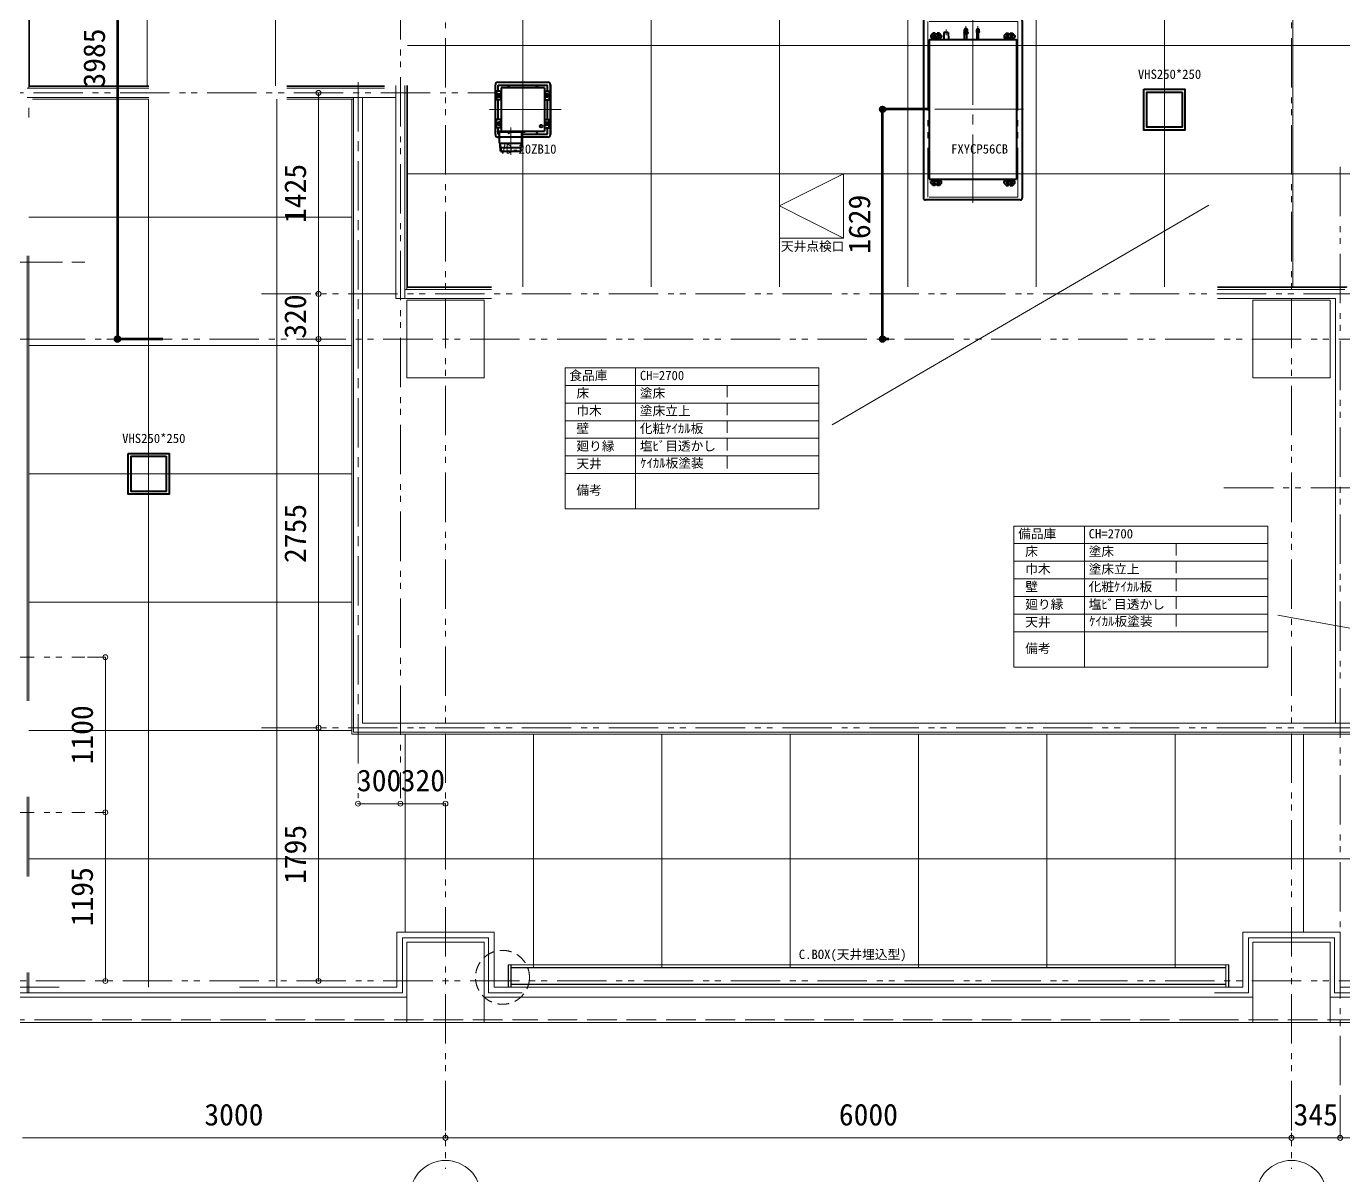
# Model space of a CAD drawing. Units: millimetres at full size. Extents: x -22551 to 92397, y -19340 to 14894.
# Drawn here: x 53649 to 62992, y -7660 to 486 of the extents above; entities that cross this region are included whole.
import ezdxf
from ezdxf.enums import TextEntityAlignment as Align

# ---------------------------------------------------------------- set-up
doc = ezdxf.new("R2010")
doc.units = ezdxf.units.MM
doc.header["$LTSCALE"] = 70
doc.header["$PDMODE"] = 32
doc.header["$PDSIZE"] = 35
for name, pattern in [('CHAIN1', [8, 5, -1, 1, -1]), ('CHAIN2', [12, 9, -1, 1, -1]), ('DASHED1', [1.8, 1.2, -0.6]), ('DASHED2', [3, 2, -1]), ('DASHED3', [4, 3, -1]), ('DOUBLE_CHAIN1', [8.8, 5, -1, 0.6, -0.6, 0.6, -1]), ('DOUBLE_CHAIN2', [12.8, 9, -1, 0.6, -0.6, 0.6, -1])]:
    doc.linetypes.add(name, pattern=pattern)
for name, color, linetype, lineweight in [('1-0_1-SP_配管(M00_A-00 １階平面図_190409_150.jww)', 7, 'Continuous', 15), ('2-0_通芯', 7, 'Continuous', 15), ('2-1_躯体', 7, 'Continuous', 15), ('2-2_間仕切り芯', 7, 'DOUBLE_CHAIN1', 15), ('2-3_間仕切り', 7, 'Continuous', 15), ('2-6_3-7', 7, 'Continuous', 15), ('4-2_5-3', 7, 'Continuous', 15), ('4-4_ジプトーン・ケイカル', 7, 'Continuous', 15), ('4-B_金物', 7, 'Continuous', 15), ('4-C_5-13', 7, 'Continuous', 15), ('4-E_5-15', 7, 'DASHED1', 15), ('5-0_無題1', 1, 'Continuous', 60), ('9-0_無題1', 5, 'Continuous', 40)]:
    doc.layers.add(name, color=color, linetype=linetype, lineweight=lineweight)
doc.styles.add('ＭＳ ゴシック', font='')
doc.styles.get('ＭＳ ゴシック').set_extended_font_data('MS Gothic')

# ---------------------------------------------------------------- blocks, each defined once
blk = doc.blocks.new('グループ部品-78')
at = {"layer": '9-0_無題1', "color": 7, "linetype": 'CHAIN2', "lineweight": 15}
for p, q in [((60361.52, 560.77), (60361.52, -764.23)), ((60721.52, -101.73), (60001.52, -101.73))]:
    blk.add_line(p, q, dxfattribs=at)
at = {"layer": '9-0_無題1'}
for p, q in [((60011.52, 525.77), (60011.52, -729.23)), ((60304.77, 468.27), (60302.02, 465.52)), ((60318.27, 468.27), (60304.77, 468.27)), ((60318.27, 468.27), (60321.02, 465.52)), ((60392.52, 468.27), (60389.77, 465.52)), ((60400.52, 468.27), (60392.52, 468.27)), ((60400.52, 468.27), (60403.27, 465.52)), ((60711.52, 525.77), (60711.52, -729.23)), ((60051.52, 393.27), (60051.52, -596.73)), ((60051.52, 393.27), (60671.52, 393.27)), ((60063.52, 418.69), (60063.52, 410.77)), ((60078.52, 435.77), (60064.98, 422.23)), ((60073.52, 405.77), (60068.52, 405.77)), ((60078.52, 438.07), (60078.52, 435.77)), ((60095.52, 438.07), (60078.52, 438.07)), ((60095.52, 435.77), (60078.52, 435.77)), ((60078.52, 400.77), (60078.52, 393.27)), ((60124.52, 395.57), (60078.52, 395.57)), ((60092.52, 421.77), (60084.52, 421.77)), ((60118.52, 409.77), (60084.52, 409.77)), ((60095.52, 438.07), (60095.52, 424.77)), ((60124.52, 438.07), (60107.52, 438.07)), ((60107.52, 438.07), (60107.52, 424.77)), ((60124.52, 435.77), (60107.52, 435.77)), ((60118.52, 421.77), (60110.52, 421.77)), ((60124.52, 438.07), (60124.52, 435.77)), ((60124.52, 435.77), (60138.06, 422.23)), ((60124.52, 400.77), (60124.52, 393.27)), ((60134.52, 405.77), (60129.52, 405.77)), ((60139.52, 418.69), (60139.52, 410.77)), ((60300.17, 445.77), (60297.67, 443.27)), ((60297.67, 443.27), (60297.67, 437.27)), ((60297.67, 437.27), (60300.17, 434.77)), ((60322.87, 445.77), (60300.17, 445.77)), ((60322.87, 434.77), (60300.17, 434.77)), ((60300.42, 434.77), (60300.42, 431.77)), ((60322.62, 431.77), (60300.42, 431.77)), ((60322.02, 461.27), (60301.02, 461.27)), ((60301.02, 461.27), (60301.02, 448.77)), ((60322.02, 448.77), (60301.02, 448.77)), ((60321.02, 465.52), (60302.02, 465.52)), ((60302.02, 465.52), (60302.02, 461.27)), ((60302.02, 448.77), (60302.02, 445.77)), ((60303.52, 393.27), (60303.52, 431.77)), ((60304.59, 443.27), (60304.59, 437.27)), ((60318.45, 443.27), (60318.45, 437.27)), ((60319.52, 393.27), (60319.52, 431.77)), ((60321.02, 465.52), (60321.02, 461.27)), ((60321.02, 448.77), (60321.02, 445.77)), ((60322.02, 461.27), (60322.02, 448.77)), ((60322.62, 434.77), (60322.62, 431.77)), ((60322.87, 445.77), (60325.37, 443.27)), ((60325.37, 437.27), (60322.87, 434.77)), ((60325.37, 443.27), (60325.37, 437.27)), ((60388.72, 452.27), (60386.72, 450.27)), ((60388.57, 444.27), (60388.57, 442.27)), ((60404.32, 452.27), (60388.72, 452.27)), ((60404.32, 444.27), (60388.72, 444.27)), ((60388.77, 462.77), (60388.77, 454.27)), ((60404.27, 462.77), (60388.77, 462.77)), ((60404.27, 454.27), (60388.77, 454.27)), ((60389.77, 465.52), (60389.77, 462.77)), ((60403.27, 465.52), (60389.77, 465.52)), ((60389.77, 454.27), (60389.77, 452.27)), ((60391.61, 450.27), (60391.61, 446.27)), ((60391.7, 393.27), (60391.7, 442.27)), ((60401.35, 393.27), (60401.35, 442.27)), ((60401.43, 450.27), (60401.43, 446.27)), ((60403.27, 465.52), (60403.27, 462.77)), ((60403.27, 454.27), (60403.27, 452.27)), ((60404.27, 462.77), (60404.27, 454.27)), ((60404.32, 452.27), (60406.32, 450.27)), ((60406.32, 446.27), (60404.32, 444.27)), ((60406.32, 450.27), (60406.32, 446.27)), ((60583.52, 418.69), (60583.52, 410.77)), ((60598.52, 435.77), (60584.99, 422.23)), ((60588.52, 405.77), (60593.52, 405.77)), ((60598.52, 438.07), (60615.52, 438.07)), ((60598.52, 438.07), (60598.52, 435.77)), ((60598.52, 435.77), (60615.52, 435.77)), ((60598.52, 400.77), (60598.52, 393.27)), ((60598.52, 395.57), (60644.52, 395.57)), ((60604.52, 421.77), (60612.52, 421.77)), ((60604.52, 409.77), (60638.52, 409.77)), ((60615.52, 438.07), (60615.52, 424.77)), ((60627.52, 438.07), (60627.52, 424.77)), ((60627.52, 438.07), (60644.52, 438.07)), ((60627.52, 435.77), (60644.52, 435.77)), ((60630.52, 421.77), (60638.52, 421.77)), ((60644.52, 438.07), (60644.52, 435.77)), ((60644.52, 435.77), (60658.06, 422.23)), ((60644.52, 400.77), (60644.52, 393.27)), ((60649.52, 405.77), (60654.52, 405.77)), ((60659.52, 418.69), (60659.52, 410.77)), ((60671.52, 393.27), (60671.52, -596.73)), ((60051.52, -596.73), (60671.52, -596.73)), ((60063.52, -622.16), (60063.52, -614.23)), ((60078.52, -639.23), (60064.98, -625.7)), ((60073.52, -609.23), (60068.52, -609.23)), ((60078.52, -604.23), (60078.52, -596.73)), ((60124.52, -599.03), (60078.52, -599.03)), ((60078.52, -641.53), (60078.52, -639.23)), ((60095.52, -639.23), (60078.52, -639.23)), ((60095.52, -641.53), (60078.52, -641.53)), ((60118.52, -613.23), (60084.52, -613.23)), ((60092.52, -625.23), (60084.52, -625.23)), ((60095.52, -641.53), (60095.52, -628.23)), ((60107.52, -641.53), (60107.52, -628.23)), ((60124.52, -639.23), (60107.52, -639.23)), ((60124.52, -641.53), (60107.52, -641.53)), ((60118.52, -625.23), (60110.52, -625.23)), ((60124.52, -604.23), (60124.52, -596.73)), ((60124.52, -639.23), (60138.06, -625.7)), ((60124.52, -641.53), (60124.52, -639.23)), ((60134.52, -609.23), (60129.52, -609.23)), ((60139.52, -622.16), (60139.52, -614.23)), ((60583.52, -622.16), (60583.52, -614.23)), ((60598.52, -639.23), (60584.99, -625.7)), ((60588.52, -609.23), (60593.52, -609.23)), ((60598.52, -604.23), (60598.52, -596.73)), ((60598.52, -599.03), (60644.52, -599.03)), ((60598.52, -639.23), (60615.52, -639.23)), ((60598.52, -641.53), (60598.52, -639.23)), ((60598.52, -641.53), (60615.52, -641.53)), ((60604.52, -613.23), (60638.52, -613.23)), ((60604.52, -625.23), (60612.52, -625.23)), ((60615.52, -641.53), (60615.52, -628.23)), ((60627.52, -641.53), (60627.52, -628.23)), ((60627.52, -639.23), (60644.52, -639.23)), ((60627.52, -641.53), (60644.52, -641.53)), ((60630.52, -625.23), (60638.52, -625.23)), ((60644.52, -604.23), (60644.52, -596.73)), ((60644.52, -639.23), (60658.06, -625.7)), ((60644.52, -641.53), (60644.52, -639.23)), ((60649.52, -609.23), (60654.52, -609.23)), ((60659.52, -622.16), (60659.52, -614.23)), ((60696.52, -744.23), (60026.52, -744.23))]:
    blk.add_line(p, q, dxfattribs=at)
at = {"layer": '9-0_無題1', "color": 7, "linetype": 'DOUBLE_CHAIN2', "lineweight": 15}
for p, q in [((60681.52, 520.77), (60041.52, 520.77)), ((60041.52, 520.77), (60041.52, -724.23)), ((60681.52, 520.77), (60681.52, -724.23)), ((60681.52, -724.23), (60041.52, -724.23))]:
    blk.add_line(p, q, dxfattribs=at)
at = {"layer": '9-0_無題1', "color": 4, "linetype": 'CHAIN1', "lineweight": 9}
for p, q in [((60311.52, 488.27), (60311.52, 448.27)), ((60396.52, 488.27), (60396.52, 448.27)), ((60171.52, 463.27), (60171.52, 423.27))]:
    blk.add_line(p, q, dxfattribs=at)
at = {"layer": '9-0_無題1', "color": 3, "lineweight": 20}
for p, q in [((60063.52, 418.69), (60063.52, 410.77)), ((60068.52, 405.77), (60073.52, 405.77)), ((60084.52, 421.77), (60092.52, 421.77)), ((60118.52, 409.77), (60084.52, 409.77)), ((60110.52, 421.77), (60118.52, 421.77)), ((60129.52, 405.77), (60134.52, 405.77)), ((60139.52, 410.77), (60139.52, 418.69)), ((60583.52, 418.69), (60583.52, 410.77)), ((60588.52, 405.77), (60593.52, 405.77)), ((60604.52, 421.77), (60612.52, 421.77)), ((60638.52, 409.77), (60604.52, 409.77)), ((60630.52, 421.77), (60638.52, 421.77)), ((60649.52, 405.77), (60654.52, 405.77)), ((60659.52, 410.77), (60659.52, 418.69)), ((60063.52, -614.23), (60063.52, -622.16)), ((60073.52, -609.23), (60068.52, -609.23)), ((60084.52, -613.23), (60118.52, -613.23)), ((60092.52, -625.23), (60085.28, -625.23)), ((60118.52, -625.23), (60110.52, -625.23)), ((60134.52, -609.23), (60129.52, -609.23)), ((60139.52, -622.16), (60139.52, -614.23)), ((60583.52, -614.23), (60583.52, -622.16)), ((60593.52, -609.23), (60588.52, -609.23)), ((60604.52, -613.23), (60638.52, -613.23)), ((60612.52, -625.23), (60604.52, -625.23)), ((60638.52, -625.23), (60630.52, -625.23)), ((60654.52, -609.23), (60649.52, -609.23)), ((60659.52, -622.16), (60659.52, -614.23))]:
    blk.add_line(p, q, dxfattribs=at)
at = {"layer": '9-0_無題1', "linetype": 'DASHED2'}
blk.add_line((60187.52, 443.27), (60188.02, 393.27), dxfattribs=at)
at = {"layer": '9-0_無題1'}
for points in [[(60696.52, 540.77), (60146.52, 540.77), (60026.52, 540.77)], [(60386.72, 450.27), (60386.72, 446.27), (60388.72, 444.27)], [(60404.47, 444.27), (60404.47, 442.27), (60388.57, 442.27)]]:
    blk.add_lwpolyline(points, dxfattribs=at)
at = {"layer": '9-0_無題1', "color": 3, "lineweight": 20}
for points in [[(60078.52, 400.77), (60078.52, 393.27), (60051.52, 393.27), (60051.52, -596.73), (60078.52, -596.73), (60078.52, -604.23)], [(60095.52, 424.77), (60095.52, 438.07), (60078.52, 438.07), (60078.52, 435.77), (60064.98, 422.23)], [(60138.06, 422.23), (60124.52, 435.77), (60124.52, 438.07), (60107.52, 438.07), (60107.52, 424.77)], [(60598.52, 400.77), (60598.52, 393.27), (60124.52, 393.27), (60124.52, 400.77)], [(60615.52, 424.77), (60615.52, 438.07), (60598.52, 438.07), (60598.52, 435.77), (60584.99, 422.23)], [(60658.06, 422.23), (60644.52, 435.77), (60644.52, 438.07), (60627.52, 438.07), (60627.52, 424.77)], [(60644.52, -604.23), (60644.52, -596.73), (60671.52, -596.73), (60671.52, 393.27), (60644.52, 393.27), (60644.52, 400.77)], [(60064.98, -625.7), (60078.52, -639.23), (60078.52, -641.53), (60095.52, -641.53), (60095.52, -628.23)], [(60107.52, -628.23), (60107.52, -641.53), (60124.52, -641.53), (60124.52, -639.23), (60138.06, -625.7)], [(60124.52, -604.23), (60124.52, -596.73), (60598.52, -596.73), (60598.52, -604.23)], [(60584.99, -625.7), (60598.52, -639.23), (60598.52, -641.53), (60615.52, -641.53), (60615.52, -628.23)], [(60627.52, -628.23), (60627.52, -641.53), (60644.52, -641.53), (60644.52, -639.23), (60658.06, -625.7)]]:
    blk.add_lwpolyline(points, dxfattribs=at)
at = {"layer": '9-0_無題1', "linetype": 'DASHED2'}
blk.add_lwpolyline([(60187.52, 443.27), (60155.52, 443.27), (60155.02, 393.27)], dxfattribs=at)
at = {"layer": '9-0_無題1', "color": 7, "lineweight": 15}
for centre in [(60101.52, 415.77), (60621.52, 415.77), (60101.52, -619.23), (60621.52, -619.23)]:
    blk.add_circle(centre, 10, dxfattribs=at)
at = {"layer": '9-0_無題1'}
for centre, radius, start, end in [((60026.52, 525.77), 15, 90, 180), ((60696.52, 525.77), 15, 359.99998, 90), ((60068.52, 418.69), 5, 135, 180), ((60068.52, 410.77), 5, 180, 270), ((60073.52, 400.77), 5, 359.99998, 90), ((60084.52, 415.77), 6, 90, 180), ((60084.52, 415.77), 6, 180, 270), ((60092.52, 424.77), 3, 270, 359.99998), ((60110.52, 424.77), 3, 180, 270), ((60118.52, 415.77), 6, 359.99998, 90), ((60118.52, 415.77), 6, 270, 359.99998), ((60129.52, 400.77), 5, 90, 180), ((60134.52, 410.77), 5, 270, 359.99998), ((60134.52, 418.69), 5, 359.99998, 44.99998), ((60302.09, 443.27), 2.5, 359.99998, 90), ((60302.09, 437.27), 2.5, 270, 359.99998), ((60307.09, 443.27), 2.5, 90, 180), ((60307.09, 437.27), 2.5, 180, 270), ((60315.95, 443.27), 2.5, 359.99998, 90), ((60315.95, 437.27), 2.5, 270, 359.99998), ((60320.95, 443.27), 2.5, 90, 180), ((60320.95, 437.27), 2.5, 180, 270), ((60389.61, 450.27), 2, 359.99998, 90), ((60389.61, 446.27), 2, 270, 359.99998), ((60393.61, 450.27), 2, 90, 180), ((60393.61, 446.27), 2, 180, 270), ((60399.43, 450.27), 2, 359.99998, 90), ((60399.43, 446.27), 2, 270, 359.99998), ((60403.43, 450.27), 2, 90, 180), ((60403.43, 446.27), 2, 180, 270), ((60588.52, 418.69), 5, 135, 180), ((60588.52, 410.77), 5, 180, 270), ((60593.52, 400.77), 5, 359.99998, 90), ((60604.52, 415.77), 6, 90, 180), ((60604.52, 415.77), 6, 180, 270), ((60612.52, 424.77), 3, 270, 359.99998), ((60630.52, 424.77), 3, 180, 270), ((60638.52, 415.77), 6, 359.99998, 90), ((60638.52, 415.77), 6, 270, 359.99998), ((60649.52, 400.77), 5, 90, 180), ((60654.52, 410.77), 5, 270, 359.99998), ((60654.52, 418.69), 5, 359.99998, 44.99998), ((60068.52, -614.23), 5, 90, 180), ((60068.52, -622.16), 5, 180, 225), ((60073.52, -604.23), 5, 270, 359.99998), ((60084.52, -619.23), 6, 90, 180), ((60084.52, -619.23), 6, 180, 270), ((60092.52, -628.23), 3, 359.99998, 90), ((60110.52, -628.23), 3, 90, 180), ((60118.52, -619.23), 6, 359.99998, 90), ((60118.52, -619.23), 6, 270, 359.99998), ((60129.52, -604.23), 5, 180, 270), ((60134.52, -614.23), 5, 359.99998, 90), ((60134.52, -622.16), 5, 314.99998, 359.99998), ((60588.52, -614.23), 5, 90, 180), ((60588.52, -622.16), 5, 180, 225), ((60593.52, -604.23), 5, 270, 359.99998), ((60604.52, -619.23), 6, 90, 180), ((60604.52, -619.23), 6, 180, 270), ((60612.52, -628.23), 3, 359.99998, 90), ((60630.52, -628.23), 3, 90, 180), ((60638.52, -619.23), 6, 359.99998, 90), ((60638.52, -619.23), 6, 270, 359.99998), ((60649.52, -604.23), 5, 180, 270), ((60654.52, -614.23), 5, 359.99998, 90), ((60654.52, -622.16), 5, 314.99998, 359.99998), ((60026.52, -729.23), 15, 180, 270), ((60696.52, -729.23), 15, 270, 359.99998)]:
    blk.add_arc(centre, radius, start, end, dxfattribs=at)
at = {"layer": '9-0_無題1', "color": 3, "lineweight": 20}
for centre, radius, start, end in [((60068.52, 418.69), 5, 135.02811, 179.99011), ((60068.52, 410.77), 5, 179.99995, 270.00003), ((60073.52, 400.77), 5, 359.99995, 90.00003), ((60084.52, 415.77), 6, 90, 269.99998), ((60092.52, 424.77), 3, 269.99995, 0.00003), ((60110.52, 424.77), 3, 179.99995, 270.00003), ((60118.52, 415.77), 6, 269.99998, 90), ((60129.52, 400.77), 5, 89.99995, 180.00003), ((60134.52, 410.77), 5, 269.99995, 0.00003), ((60134.52, 418.69), 5, 359.99924, 45.01018), ((60588.52, 418.69), 5, 134.98981, 180.00075), ((60588.52, 410.77), 5, 179.99995, 270.00003), ((60593.52, 400.77), 5, 359.99995, 90.00003), ((60604.52, 415.77), 6, 90, 270), ((60612.52, 424.77), 3, 269.99995, 0.00003), ((60630.52, 424.77), 3, 179.99995, 270.00003), ((60638.52, 415.77), 6, 270, 90), ((60649.52, 400.77), 5, 89.99995, 180.00003), ((60654.52, 410.77), 5, 269.99995, 0.00003), ((60654.52, 418.69), 5, 0.00987, 44.97188), ((60068.52, -614.23), 5, 89.99995, 180.00003), ((60068.52, -622.16), 5, 180.00003, 224.99995), ((60073.52, -604.23), 5, 269.99995, 0.00003), ((60084.54, -619.26), 6.02, 90.21666, 277.05489), ((60092.52, -628.23), 3, 359.99995, 90.00003), ((60110.52, -628.23), 3, 89.99995, 180.00003), ((60118.52, -619.23), 6, 269.99998, 90), ((60129.52, -604.23), 5, 179.99995, 270.00003), ((60134.52, -614.23), 5, 359.99995, 90.00003), ((60134.52, -622.16), 5, 314.98981, 0.00075), ((60588.52, -614.23), 5, 89.99995, 180.00003), ((60588.52, -622.16), 5, 179.99924, 225.01018), ((60593.52, -604.23), 5, 269.99995, 0.00003), ((60604.52, -619.23), 6, 90, 270), ((60612.52, -628.23), 3, 359.99995, 90.00003), ((60630.52, -628.23), 3, 89.99995, 180.00003), ((60638.52, -619.23), 6, 270, 90), ((60649.52, -604.23), 5, 179.99995, 270.00003), ((60654.52, -614.23), 5, 359.99995, 90.00003), ((60654.52, -622.16), 5, 315.02811, 359.99011)]:
    blk.add_arc(centre, radius, start, end, dxfattribs=at)
blk = doc.blocks.new('グループ部品-89')
at = {"layer": '9-0_無題1', "color": 7, "linetype": 'CHAIN2', "lineweight": 15}
for p, q in [((57170.27, -410.69), (57170.27, 161.6)), ((56934.85, -103.98), (57442.21, -103.98)), ((57084.27, -423.98), (57084.27, -230.08))]:
    blk.add_line(p, q, dxfattribs=at)
at = {"layer": '9-0_無題1'}
for p, q in [((56975.27, -280.7), (56975.27, 72.73)), ((56975.27, -280.7), (56975.27, 72.73)), ((56984.52, 26.02), (56984.52, -33.98)), ((57015.02, 26.02), (56984.52, 26.02)), ((56993.55, 91.02), (57346.99, 91.02)), ((56993.55, 91.02), (57170.27, 91.02)), ((56995.77, 70.52), (57344.77, 70.52)), ((56995.77, 26.02), (56995.77, 70.52)), ((57015.02, 26.02), (57015.02, -33.98)), ((57015.02, 26.02), (57016.77, 26.02)), ((57323.77, 49.52), (57016.77, 49.52)), ((57016.77, 49.52), (57016.77, -257.48)), ((57067.77, 59.52), (57067.77, 64.52)), ((57072.77, 59.52), (57072.77, 64.52)), ((57170.27, 91.02), (57346.99, 91.02)), ((57267.77, 59.52), (57267.77, 64.52)), ((57272.77, 59.52), (57272.77, 64.52)), ((57323.77, 49.52), (57323.77, -257.48)), ((57325.52, 26.02), (57323.77, 26.02)), ((57325.52, 26.02), (57356.02, 26.02)), ((57344.77, 26.02), (57344.77, 70.52)), ((57356.02, 26.02), (57356.02, -33.98)), ((57365.27, -103.98), (57365.27, 72.73)), ((57015.02, -33.98), (56984.52, -33.98)), ((56992.27, -0.48), (56992.27, -7.48)), ((56995.77, -173.98), (56995.77, -33.98)), ((57007.27, -0.48), (57007.27, -7.48)), ((57015.02, -33.98), (57016.77, -33.98)), ((57325.52, -33.98), (57323.77, -33.98)), ((57333.27, -0.48), (57333.27, -7.48)), ((57344.77, -173.98), (57344.77, -33.98)), ((57348.27, -0.48), (57348.27, -7.48)), ((56984.52, -233.98), (56984.52, -173.98)), ((57015.02, -173.98), (56984.52, -173.98)), ((57015.02, -233.98), (57015.02, -173.98)), ((57015.02, -173.98), (57016.77, -173.98)), ((57325.52, -173.98), (57323.77, -173.98)), ((57325.52, -233.98), (57325.52, -173.98)), ((57325.52, -173.98), (57356.02, -173.98)), ((57356.02, -233.98), (57356.02, -173.98)), ((57015.02, -233.98), (56984.52, -233.98)), ((56991.27, -257.48), (57323.77, -257.48)), ((56991.27, -257.48), (56991.27, -260.48)), ((56991.27, -260.48), (57186.27, -260.48)), ((56992.27, -207.48), (56992.27, -200.48)), ((56995.77, -257.48), (56995.77, -233.98)), ((56995.77, -278.48), (56995.77, -260.48)), ((56995.77, -278.48), (57004.27, -278.48)), ((57004.27, -342.48), (57004.27, -260.48)), ((57007.27, -207.48), (57007.27, -200.48)), ((57015.02, -233.98), (57016.77, -233.98)), ((57164.27, -342.48), (57164.27, -260.48)), ((57164.27, -278.48), (57344.77, -278.48)), ((57186.27, -260.48), (57186.27, -257.48)), ((57267.77, -267.48), (57267.77, -272.48)), ((57272.77, -267.48), (57272.77, -272.48)), ((57325.52, -233.98), (57323.77, -233.98)), ((57325.52, -233.98), (57356.02, -233.98)), ((57333.27, -207.48), (57333.27, -200.48)), ((57344.77, -278.48), (57344.77, -233.98)), ((57348.27, -207.48), (57348.27, -200.48)), ((56993.55, -298.98), (57004.77, -298.98)), ((57004.27, -298.98), (56993.55, -298.98)), ((57004.27, -342.48), (57164.27, -342.48)), ((57008.27, -372.48), (57008.27, -342.48)), ((57008.27, -372.48), (57160.27, -372.48)), ((57012.27, -399.48), (57012.27, -372.48)), ((57156.27, -399.48), (57156.27, -372.48)), ((57160.27, -372.48), (57160.27, -342.48)), ((57346.99, -298.98), (57164.27, -298.98)), ((57346.99, -298.98), (57164.27, -298.98)), ((57012.27, -399.48), (57156.27, -399.48))]:
    blk.add_line(p, q, dxfattribs=at)
at = {"layer": '9-0_無題1', "linetype": 'DASHED3'}
blk.add_line((57164.27, -298.98), (57004.27, -298.98), dxfattribs=at)
at = {"layer": '9-0_無題1'}
for points in [[(57325.52, 26.02), (57325.52, -33.98), (57356.02, -33.98)], [(57365.27, 72.73), (57365.27, -280.7), (57365.27, -103.98)]]:
    blk.add_lwpolyline(points, dxfattribs=at)
for centre, radius in [((56999.77, -3.98), 7.5), ((57070.27, 62.02), 2.5), ((57070.27, 62.02), 2.5), ((57270.27, 62.02), 2.5), ((57270.27, 62.02), 2.5), ((57340.77, -3.98), 7.5), ((57336.27, -3.98), 2.5), ((56999.77, -203.98), 7.5), ((57070.27, -269.98), 2.5), ((57070.27, -269.98), 2.5), ((57270.27, -269.98), 2.5), ((57270.27, -269.98), 2.5), ((57300.27, -221.98), 9.5), ((57340.77, -203.98), 7.5), ((57336.27, -203.98), 2.5), ((57336.27, -203.98), 2.5)]:
    blk.add_circle(centre, radius, dxfattribs=at)
for centre, radius, start, end in [((56993.55, 72.73), 18.28, 90, 180), ((56993.55, 72.73), 18.28, 90, 180), ((56999.77, -0.48), 7.5, 0, 180), ((57070.27, 64.52), 2.5, 0, 180), ((57070.27, 59.52), 2.5, 180, 0), ((57270.27, 64.52), 2.5, 0, 180), ((57270.27, 59.52), 2.5, 180, 0), ((57340.77, -0.48), 7.5, 0, 180), ((57346.99, 72.73), 18.28, 0, 90), ((57346.99, 72.73), 18.28, 0, 90), ((56999.77, -7.48), 7.5, 180, 0), ((57340.77, -7.48), 7.5, 180, 0), ((56999.77, -200.48), 7.5, 0, 180), ((56999.77, -207.48), 7.5, 180, 0), ((57270.27, -267.48), 2.5, 0, 180), ((57270.27, -272.48), 2.5, 180, 0), ((57340.77, -200.48), 7.5, 0, 180), ((57340.77, -207.48), 7.5, 180, 0), ((56993.55, -280.7), 18.28, 180, 270), ((56993.55, -280.7), 18.28, 180, 270), ((57346.99, -280.7), 18.28, 270, 0), ((57346.99, -280.7), 18.28, 270, 0)]:
    blk.add_arc(centre, radius, start, end, dxfattribs=at)

msp = doc.modelspace()

# ---------------------------------------------------------------- linework, layer by layer
at = {"layer": '1-0_1-SP_配管(M00_A-00 １階平面図_190409_150.jww)'}
for p, q in [((55672.49, 14.77), (55720.76, 14.77)), ((55720.76, -1410.23), (55720.76, 14.77)), ((53905.16, -1185.23), (53363.07, -1185.23)), ((55697.25, -1410.23), (55720.76, -1410.23)), ((55720.76, -1730.23), (55720.76, -1410.23)), ((53784.26, -1730.23), (53363.07, -1730.23)), ((55651.91, -1730.23), (55720.76, -1730.23)), ((55720.76, -4485.23), (55720.76, -1730.23)), ((54082.95, -3985.23), (54209.42, -3985.23)), ((54209.42, -3985.23), (54209.42, -5085.23)), ((55651.91, -4485.23), (55720.76, -4485.23)), ((55720.76, -6280.23), (55720.76, -4485.23)), ((56001.52, -5023.79), (56301.52, -5023.79)), ((56001.52, -5025.78), (56001.52, -5023.79)), ((56301.52, -5023.79), (56621.52, -5023.79)), ((56301.52, -5025.78), (56301.52, -5023.79)), ((56621.52, -5188.05), (56621.52, -5023.79)), ((54134.82, -5085.23), (54209.42, -5085.23)), ((54209.42, -5085.23), (54209.42, -6280.23)), ((54143.4, -6280.23), (54209.42, -6280.23)), ((55697.25, -6280.23), (55720.76, -6280.23)), ((62966.52, -7130.32), (62966.52, -7392.82)), ((56621.52, -7357.02), (56621.52, -7392.82)), ((62621.52, -7357.02), (62621.52, -7392.82)), ((53621.52, -7392.82), (56621.52, -7392.82)), ((56621.52, -7392.82), (62621.52, -7392.82)), ((62621.52, -7392.82), (62966.52, -7392.82)), ((62966.52, -7392.82), (64421.52, -7392.82))]:
    msp.add_line(p, q, dxfattribs=at)
for p in [(55720.76, 14.77), (55720.76, -1410.23), (55720.76, -1730.23), (54209.42, -3985.23), (55720.76, -4485.23), (56001.52, -5023.79), (56301.52, -5023.79), (56621.52, -5023.79), (54209.42, -5085.23), (54209.42, -6280.23), (55720.76, -6280.23), (56621.52, -7392.82), (62621.52, -7392.82), (62966.52, -7392.82)]:
    msp.add_point(p, dxfattribs=at)
at = {"layer": '2-0_通芯', "linetype": 'DOUBLE_CHAIN1'}
for p, q in [((56621.52, 10874.77), (56621.52, -7611.2)), ((62621.52, 10874.77), (62621.52, -7611.2)), ((45708.82, -1730.23), (92121.52, -1730.23)), ((45708.82, -6280.23), (92121.52, -6280.23))]:
    msp.add_line(p, q, dxfattribs=at)
at = {"layer": '2-0_通芯'}
for centre in [(56621.52, -7802.73), (62621.52, -7802.73)]:
    msp.add_circle(centre, 250, dxfattribs=at)
at = {"layer": '2-1_躯体', "linetype": 'DASHED3'}
for p, q in [((56721.52, -1455.23), (56346.52, -1455.23)), ((50346.52, -6555.23), (53906.52, -6555.23)), ((55136.52, -6555.23), (57206.52, -6555.23)), ((62036.52, -6555.23), (63206.52, -6555.23))]:
    msp.add_line(p, q, dxfattribs=at)
at = {"layer": '2-1_躯体'}
for p, q in [((56346.52, -1455.23), (56346.52, -2005.23)), ((62346.52, -1455.23), (62346.52, -2005.23)), ((56346.52, -2005.23), (56896.52, -2005.23)), ((62346.52, -2005.23), (62896.52, -2005.23)), ((56346.52, -6005.23), (56896.52, -6005.23)), ((56346.52, -6005.23), (56346.52, -6575.23)), ((56896.52, -6005.23), (56896.52, -6575.23)), ((62346.52, -6005.23), (62896.52, -6005.23)), ((62346.52, -6005.23), (62346.52, -6575.23)), ((62896.52, -6005.23), (62896.52, -6575.23)), ((50896.52, -6395.23), (53866.52, -6395.23)), ((55176.52, -6395.23), (56346.52, -6395.23)), ((56896.52, -6395.23), (57166.52, -6395.23)), ((62076.52, -6395.23), (62346.52, -6395.23)), ((62896.52, -6395.23), (63166.52, -6395.23)), ((50326.52, -6575.23), (53906.52, -6575.23)), ((55136.52, -6575.23), (57206.52, -6575.23)), ((62036.52, -6575.23), (63206.52, -6575.23))]:
    msp.add_line(p, q, dxfattribs=at)
for points in [[(56346.52, -1455.23), (56896.52, -1455.23), (56896.52, -2005.23)], [(62346.52, -1455.23), (62896.52, -1455.23), (62896.52, -2005.23)]]:
    msp.add_lwpolyline(points, dxfattribs=at)
at = {"layer": '2-2_間仕切り芯'}
for p, q in [((56301.52, 7518.34), (56301.52, -4984.66)), ((53082.99, 14.77), (56974.23, 14.77)), ((62966.52, -509.91), (62966.52, -7225.23)), ((48426.52, -1185.23), (54064.82, -1185.23)), ((55315.89, -1410.23), (63468.25, -1410.23)), ((62142.83, -2785.23), (64893.8, -2785.23)), ((48426.52, -3985.23), (54064.82, -3985.23)), ((55315.89, -4485.23), (85664.54, -4485.23)), ((48426.52, -5085.23), (54064.82, -5085.23))]:
    msp.add_line(p, q, dxfattribs=at)
at = {"layer": '2-2_間仕切り芯', "linetype": 'CHAIN1'}
msp.add_line((56001.52, 91.77), (56001.52, -4984.66), dxfattribs=at)
at = {"layer": '2-3_間仕切り'}
for p, q in [((53666.52, 4482.27), (53666.52, 47.27)), ((53672.52, 4469.77), (53672.52, 65.77)), ((53655.02, 47.27), (54517.52, 47.27)), ((53666.52, 65.77), (54517.52, 65.77)), ((53666.52, 59.77), (54517.52, 59.77)), ((55497.52, 65.77), (56189.52, 65.77)), ((55497.52, 59.77), (56189.52, 59.77)), ((55497.52, 47.27), (56189.52, 47.27)), ((56269.02, 66.77), (56269.02, -1442.73)), ((56334.02, 66.77), (56334.02, -1442.73)), ((56346.52, 66.77), (56346.52, -1377.73)), ((56352.52, 66.77), (56352.52, -1365.23)), ((53654.02, -17.73), (54517.52, -17.73)), ((53666.52, -91.23), (53666.52, -159.23)), ((53692.52, -30.23), (54517.52, -30.23)), ((55497.52, -17.73), (56269.02, -17.73)), ((55497.52, -30.23), (55969.02, -30.23)), ((55956.52, -30.23), (55956.52, -4530.23)), ((55969.02, -17.73), (55969.02, -4517.73)), ((56034.02, -17.73), (56034.02, -4452.73)), ((53654.02, -1139.23), (53654.02, -4295.23)), ((53666.52, -1139.23), (53666.52, -4295.23)), ((56334.02, -1377.73), (56947.52, -1377.73)), ((56346.52, -1365.23), (56947.52, -1365.23)), ((56352.52, -1359.23), (56947.52, -1359.23)), ((62097.52, -1359.23), (63017.52, -1359.23)), ((62097.52, -1365.23), (63011.52, -1365.23)), ((62097.52, -1377.73), (62999.02, -1377.73)), ((56269.02, -1442.73), (56947.52, -1442.73)), ((62097.52, -1442.73), (62934.02, -1442.73)), ((62934.02, -1442.73), (62934.02, -4452.73)), ((56034.02, -4452.73), (64441.52, -4452.73)), ((55956.52, -4530.23), (65091.52, -4530.23)), ((55969.02, -4517.73), (65091.52, -4517.73)), ((53654.02, -4975.23), (53654.02, -5540.23)), ((53666.52, -4975.23), (53666.52, -5540.23)), ((56276.52, -5935.23), (56276.52, -6325.23)), ((56316.52, -5975.23), (56316.52, -6365.23)), ((62276.52, -5935.23), (62276.52, -6325.23)), ((62316.52, -5975.23), (62316.52, -6365.23)), ((53654.02, -6220.23), (53654.02, -6365.23)), ((53666.52, -6220.23), (53666.52, -6365.23)), ((50966.52, -6325.23), (53881.52, -6325.23)), ((55161.52, -6325.23), (56276.52, -6325.23)), ((56966.52, -6325.23), (57166.52, -6325.23)), ((62076.52, -6325.23), (62276.52, -6325.23)), ((62966.52, -6325.23), (63166.52, -6325.23)), ((56926.52, -6365.23), (57166.52, -6365.23)), ((62076.52, -6365.23), (62316.52, -6365.23)), ((62926.52, -6365.23), (63166.52, -6365.23))]:
    msp.add_line(p, q, dxfattribs=at)
for points in [[(50536.52, -2035.23), (50536.52, -5975.23), (50926.52, -5975.23), (50926.52, -6365.23), (56316.52, -6365.23)], [(56276.52, -5935.23), (56966.52, -5935.23), (56966.52, -6325.23)], [(56316.52, -5975.23), (56926.52, -5975.23), (56926.52, -6365.23)], [(62276.52, -5935.23), (62966.52, -5935.23), (62966.52, -6325.23)], [(62316.52, -5975.23), (62926.52, -5975.23), (62926.52, -6365.23)]]:
    msp.add_lwpolyline(points, dxfattribs=at)
at = {"layer": '2-6_3-7'}
for p, q in [((59363.53, -2337.65), (62035.32, -780.22)), ((57470.28, -1933.83), (57470.28, -2933.83)), ((57470.28, -1933.83), (59270.28, -1933.83)), ((57970.28, -1933.83), (57970.28, -2933.83)), ((59270.28, -1933.83), (59270.28, -2933.83)), ((57470.28, -2058.83), (59270.28, -2058.83)), ((57470.28, -2183.83), (59270.28, -2183.83)), ((57470.28, -2308.83), (59270.28, -2308.83)), ((57470.28, -2433.83), (59270.28, -2433.83)), ((57470.28, -2558.83), (59270.28, -2558.83)), ((57470.28, -2683.83), (59270.28, -2683.83)), ((57470.28, -2933.83), (59270.28, -2933.83)), ((60653.48, -3055.41), (60653.48, -4055.41)), ((60653.48, -3055.41), (62453.48, -3055.41)), ((61153.48, -3055.41), (61153.48, -4055.41)), ((62453.48, -3055.41), (62453.48, -4055.41)), ((60653.48, -3180.41), (62453.48, -3180.41)), ((60653.48, -3305.41), (62453.48, -3305.41)), ((60653.48, -3430.41), (62453.48, -3430.41)), ((60653.48, -3555.41), (62453.48, -3555.41)), ((60653.48, -3680.41), (62453.48, -3680.41)), ((63551.81, -3873.13), (62523.9, -3686.68)), ((60653.48, -3805.41), (62453.48, -3805.41)), ((60653.48, -4055.41), (62453.48, -4055.41))]:
    msp.add_line(p, q, dxfattribs=at)
at = {"layer": '2-6_3-7', "linetype": 'DASHED1'}
for p, q in [((58620.28, -2058.83), (58620.28, -2683.83)), ((61803.48, -3180.41), (61803.48, -3805.41))]:
    msp.add_line(p, q, dxfattribs=at)
at = {"layer": '4-2_5-3'}
for p, q in [((55176.52, -6395.23), (53866.52, -6395.23)), ((62076.52, -6395.23), (57166.52, -6395.23)), ((53906.52, -6575.23), (55136.52, -6575.23)), ((57206.52, -6575.23), (62036.52, -6575.23))]:
    msp.add_line(p, q, dxfattribs=at)
at = {"layer": '4-2_5-3', "linetype": 'DASHED3'}
for p, q in [((53906.52, -6555.23), (55136.52, -6555.23)), ((62036.52, -6555.23), (57206.52, -6555.23))]:
    msp.add_line(p, q, dxfattribs=at)
at = {"layer": '4-4_ジプトーン・ケイカル'}
for p, q in [((54506.52, 4463.77), (54506.52, 65.77)), ((55416.52, 4463.77), (55416.52, 65.77)), ((57170.27, 1151.27), (57170.27, -1359.23)), ((58080.27, 1151.27), (58080.27, -1359.23)), ((58990.27, 1151.27), (58990.27, -1359.23)), ((59900.27, 1151.27), (59900.27, -1359.23)), ((60810.27, 1151.27), (60810.27, -1359.23)), ((61720.27, 1151.27), (61720.27, -1359.23)), ((62630.27, 1151.27), (62630.27, -1359.23)), ((64358.02, 351.02), (56352.52, 351.02)), ((54516.52, -30.23), (54516.52, -6325.23)), ((55426.52, -30.23), (55426.52, -6325.23)), ((64358.02, -558.98), (56352.52, -558.98)), ((55956.52, -865.23), (53666.52, -865.23)), ((55956.52, -1775.23), (53666.52, -1775.23)), ((55956.52, -2685.23), (53666.52, -2685.23)), ((55956.52, -3595.23), (53666.52, -3595.23)), ((55956.52, -4505.23), (53666.52, -4505.23)), ((56336.52, -4530.23), (56336.52, -5935.23)), ((57246.52, -4530.23), (57246.52, -6185.23)), ((58156.52, -4530.23), (58156.52, -6185.23)), ((59066.52, -4530.23), (59066.52, -6185.23)), ((59976.52, -4530.23), (59976.52, -6185.23)), ((60886.52, -4530.23), (60886.52, -6185.23)), ((61796.52, -4530.23), (61796.52, -6185.23)), ((62706.52, -4530.23), (62706.52, -5935.23)), ((87176.52, -5415.23), (53666.52, -5415.23))]:
    msp.add_line(p, q, dxfattribs=at)
at = {"layer": '4-B_金物'}
for p, q in [((57066.52, -6165.23), (62176.52, -6165.23)), ((57066.52, -6165.23), (57066.52, -6185.23)), ((57068.12, -6323.63), (57068.12, -6165.23)), ((57068.12, -6166.83), (57068.12, -6185.23)), ((57068.12, -6166.83), (62176.52, -6166.83)), ((57068.12, -6186.83), (57068.12, -6303.63)), ((57084.92, -6166.83), (57084.92, -6323.63)), ((57086.52, -6166.83), (57086.52, -6323.63)), ((57086.52, -6185.23), (62154.92, -6185.23)), ((57086.52, -6186.83), (62154.92, -6186.83)), ((62154.92, -6323.63), (62154.92, -6166.83)), ((62156.52, -6323.63), (62156.52, -6166.83)), ((62174.92, -6166.83), (62174.92, -6185.23)), ((62174.92, -6186.83), (62174.92, -6303.63)), ((57066.52, -6325.23), (57066.52, -6305.23)), ((57066.52, -6323.63), (62174.92, -6323.63)), ((62176.52, -6325.23), (57066.52, -6325.23)), ((57068.12, -6305.23), (57068.12, -6323.63)), ((57086.52, -6303.63), (62154.92, -6303.63)), ((57086.52, -6305.23), (62154.92, -6305.23)), ((62176.52, -6325.23), (62176.52, -6305.23))]:
    msp.add_line(p, q, dxfattribs=at)
for points in [[(57066.52, -6305.23), (57066.52, -6185.23), (57066.52, -6165.23)], [(62176.52, -6305.23), (62176.52, -6185.23), (62176.52, -6165.23)], [(57066.52, -6185.23), (57066.52, -6305.23), (57066.52, -6325.23)], [(62174.92, -6306.83), (62174.92, -6186.83), (62174.92, -6166.83)], [(62174.92, -6305.23), (62174.92, -6325.23), (62174.92, -6306.83)]]:
    msp.add_lwpolyline(points, dxfattribs=at)
at = {"layer": '4-C_5-13'}
for p, q in [((59445.27, -558.98), (58990.27, -558.98)), ((58990.27, -1013.98), (58990.27, -558.98)), ((59445.27, -1013.98), (58990.27, -1013.98))]:
    msp.add_line(p, q, dxfattribs=at)
msp.add_lwpolyline([(59445.27, -1013.98), (59445.27, -558.98), (58990.27, -786.48)], close=True, dxfattribs=at)
at = {"layer": '4-E_5-15'}
msp.add_circle((57025.91, -6254.45), 191.18, dxfattribs=at)
at = {"layer": '5-0_無題1'}
for p, q in [((54295.14, 2254.45), (54295.14, -1730.23)), ((59721.8, -1730.23), (59721.8, -101.73)), ((60048.53, -101.73), (59721.8, -101.73)), ((54618.09, -1730.23), (54295.14, -1730.23)), ((59765.15, -1730.23), (59721.8, -1730.23))]:
    msp.add_line(p, q, dxfattribs=at)
for p in [(59721.8, -101.73), (54295.14, -1730.23), (59721.8, -1730.23)]:
    msp.add_point(p, dxfattribs=at)
at = {"layer": '9-0_無題1'}
for points in [[(61575.27, 41.02), (61865.27, 41.02), (61865.27, -248.98), (61575.27, -248.98)], [(61845.27, 21.02), (61845.27, -228.98), (61595.27, -228.98), (61595.27, 21.02)], [(54371.52, -2540.23), (54661.52, -2540.23), (54661.52, -2830.23), (54371.52, -2830.23)], [(54641.52, -2560.23), (54641.52, -2810.23), (54391.52, -2810.23), (54391.52, -2560.23)]]:
    msp.add_lwpolyline(points, close=True, dxfattribs=at)

# ---------------------------------------------------------------- block references
for name in ['グループ部品-78', 'グループ部品-89']:
    msp.add_blockref(name, (0, 0), dxfattribs=at)

# ---------------------------------------------------------------- texts
at = {"layer": '1-0_1-SP_配管(M00_A-00 １階平面図_190409_150.jww)', "style": 'ＭＳ ゴシック'}
for s, p in [('1425', (55678.76, -907.73)), ('320', (55678.76, -1727.73)), ('2755', (55678.76, -3317.73)), ('1100', (54167.42, -4745.23)), ('1795', (55678.76, -5592.73)), ('1195', (54167.42, -5892.73))]:
    msp.add_text(s, height=154, rotation=90, dxfattribs=at).set_placement(p, align=Align.BOTTOM_LEFT)
for s, p in [('300', (55994.02, -4981.79)), ('320', (56304.02, -4981.79)), ('3000', (54911.52, -7350.82)), ('6000', (59411.52, -7350.82)), ('345', (62636.52, -7350.82))]:
    msp.add_text(s, height=154, dxfattribs=at).set_placement(p, align=Align.BOTTOM_LEFT)
at = {"layer": '2-6_3-7', "style": 'ＭＳ ゴシック'}
for s, p in [('食品庫', (57500.28, -2041.33)), ('CH=2700', (58000.28, -2041.33)), ('床', (57550.28, -2166.33)), ('塗床', (58000.28, -2166.33)), ('巾木', (57550.28, -2291.33)), ('塗床立上', (58000.28, -2291.33)), ('壁', (57550.28, -2416.33)), ('化粧ｹｲｶﾙ板', (58000.28, -2416.33)), ('廻り縁', (57550.28, -2541.33)), ('塩ﾋﾞ目透かし', (58000.28, -2541.33)), ('天井', (57550.28, -2666.33)), ('ｹｲｶﾙ板塗装', (58003.2, -2661.37)), ('備考', (57550.28, -2853.83)), ('備品庫', (60683.48, -3162.91)), ('CH=2700', (61183.48, -3162.91)), ('床', (60733.48, -3287.91)), ('塗床', (61183.48, -3287.91)), ('巾木', (60733.48, -3412.91)), ('塗床立上', (61183.48, -3412.91)), ('壁', (60733.48, -3537.91)), ('化粧ｹｲｶﾙ板', (61183.48, -3537.91)), ('廻り縁', (60733.48, -3662.91)), ('塩ﾋﾞ目透かし', (61183.48, -3662.91)), ('天井', (60733.48, -3787.91)), ('ｹｲｶﾙ板塗装', (61186.4, -3782.96)), ('備考', (60733.48, -3975.41))]:
    msp.add_text(s, height=65.98, dxfattribs=at).set_placement(p, align=Align.BOTTOM_LEFT)
at = {"layer": '4-B_金物', "style": 'ＭＳ ゴシック'}
msp.add_text('C.BOX(天井埋込型)', height=65.98, dxfattribs=at).set_placement((59127.36, -6144.59), align=Align.BOTTOM_LEFT)
at = {"layer": '4-C_5-13', "style": 'ＭＳ ゴシック'}
msp.add_text('天井点検口', height=65.98, dxfattribs=at).set_placement((59000.69, -1125.17), align=Align.BOTTOM_LEFT)
at = {"layer": '5-0_無題1', "style": 'ＭＳ ゴシック'}
for s, p in [('3985', (54253.14, 52.11)), ('1629', (59679.8, -1125.98))]:
    msp.add_text(s, height=154, rotation=90, dxfattribs=at).set_placement(p, align=Align.BOTTOM_LEFT)
at = {"layer": '9-0_無題1', "color": 7, "style": 'ＭＳ ゴシック'}
for s, p in [('VHS250*250', (61532.3, 94.33)), ('VD-20ZB10', (57004.89, -435.71)), ('FXYCP56CB', (60207.33, -435.05)), ('VHS250*250', (54328.55, -2486.92))]:
    msp.add_text(s, height=65.98, dxfattribs=at).set_placement(p, align=Align.BOTTOM_LEFT)

doc.saveas('drawing.dxf')
